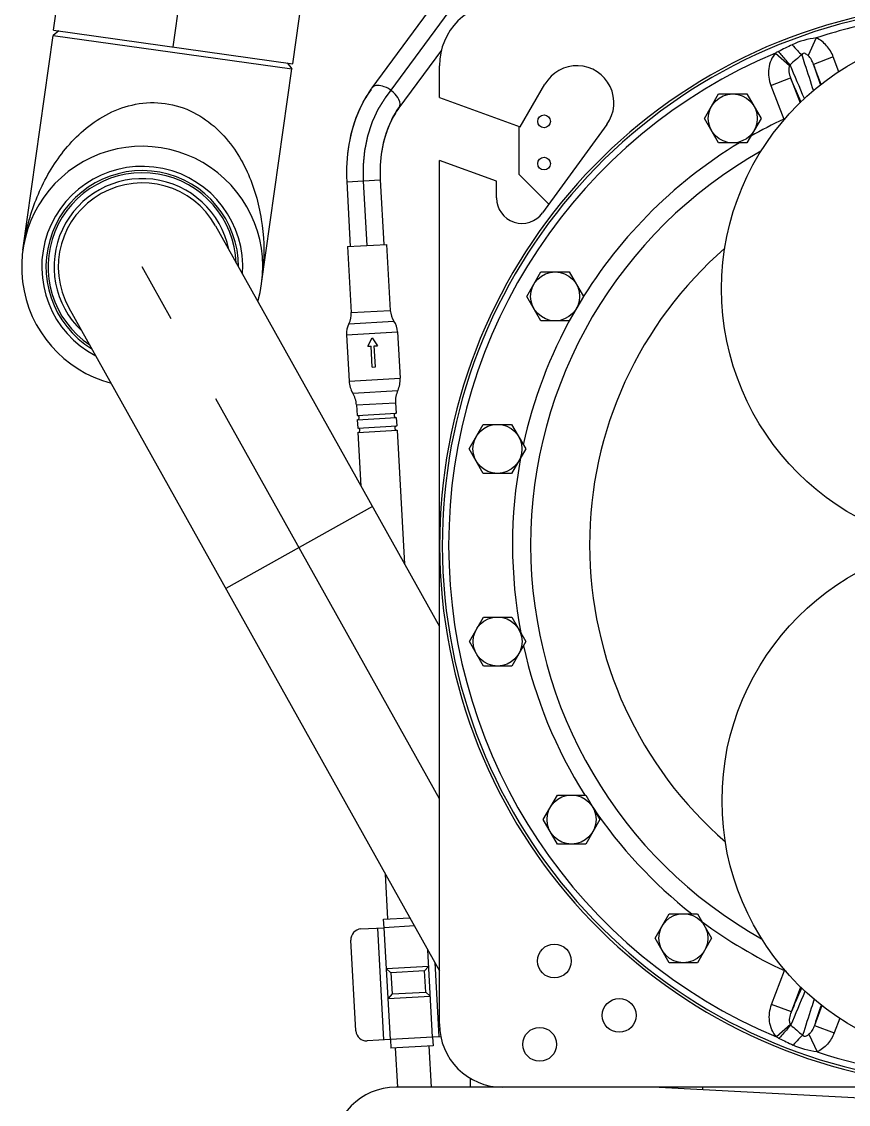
# Model space of a CAD drawing. Header units: millimetres. Extents: x 0 to 10500, y 0 to 7425.
# Drawn here: x 6024 to 6415, y 5025 to 5537 of the extents above; entities that cross this region are included whole.
import ezdxf

# ---------------------------------------------------------------- set-up
doc = ezdxf.new("R2010")
doc.units = ezdxf.units.MM
doc.header["$LTSCALE"] = 577.5
doc.linetypes.add('CENTER', pattern=[0.6, 0.375, -0.075, 0.075, -0.075])
doc.layers.get('0').update_dxf_attribs({"linetype": 'CONTINUOUS'})
for name, color, linetype in [('02___PRT_ALL_AXES', 7, 'CONTINUOUS'), ('AXES', 7, 'CONTINUOUS'), ('CENTER_LINE', 7, 'CONTINUOUS'), ('DEFAULT_1', 7, 'CENTER'), ('DTM_AXES', 7, 'CONTINUOUS')]:
    doc.layers.add(name, color=color, linetype=linetype)

msp = doc.modelspace()

# ---------------------------------------------------------------- linework, layer by layer
at = {"color": 7, "linetype": 'Continuous'}
for p, q in [((6247.56, 5583.97), (6189.92, 5505.72)), ((6041.97, 5532.64), (6039.15, 5530.51)), ((6039.15, 5530.51), (6152.04, 5514.65)), ((6399.9, 5529.3), (6396.1, 5520.95)), ((6222.77, 5523.55), (6202.7, 5496.31)), ((6380.75, 5522.17), (6387.33, 5516.26)), ((6408, 5520.36), (6398.65, 5516.81)), ((6410.66, 5513.35), (6408, 5520.36)), ((6149.91, 5517.47), (6152.04, 5514.65)), ((6402.26, 5507.32), (6398.65, 5516.81)), ((6378.48, 5506.82), (6387.82, 5510.37)), ((6387.82, 5510.37), (6392.31, 5498.55)), ((6378.48, 5506.82), (6384.54, 5490.85)), ((6202.63, 5496.5), (6202.57, 5496.42)), ((6202.7, 5496.31), (6203.1, 5497.15)), ((6384.54, 5490.85), (6385.3, 5491.13)), ((6384.73, 5490.45), (6384.54, 5490.85)), ((6193.84, 5462.02), (6177.99, 5461.13)), ((6193.83, 5462.24), (6195.54, 5431.64)), ((6177.97, 5461.44), (6179.69, 5430.75)), ((6115.98, 5440.43), (6221.8, 5251)), ((6046.68, 5401.72), (6221.8, 5088.25)), ((6188.03, 5383.55), (6190.05, 5387.57)), ((6190.05, 5387.57), (6192.52, 5383.8)), ((6188.03, 5383.55), (6189.52, 5383.63)), ((6190.08, 5373.65), (6189.52, 5383.63)), ((6191.02, 5383.72), (6192.52, 5383.8)), ((6191.58, 5373.73), (6191.02, 5383.72)), ((6190.08, 5373.65), (6191.58, 5373.73)), ((6190.11, 5307.73), (6120.81, 5269.02)), ((6184.67, 5108.03), (6195.65, 5108.64)), ((6198.61, 5055.73), (6195.65, 5108.64)), ((6195.61, 5055.56), (6192.65, 5108.48)), ((6182.36, 5059.82), (6179.95, 5102.76)), ((6218.58, 5056.84), (6216.27, 5098.14)), ((6216.71, 5090.29), (6196.74, 5089.17)), ((6198.85, 5087.29), (6196.74, 5089.17)), ((6214.82, 5088.18), (6198.85, 5087.29)), ((6214.82, 5088.18), (6216.71, 5090.29)), ((6215.38, 5078.2), (6214.82, 5088.18)), ((6219.61, 5092.17), (6221.57, 5057.01)), ((6378.86, 5072.35), (6384.9, 5088.33)), ((6384.9, 5088.33), (6385.08, 5088.73)), ((6385.64, 5088.05), (6384.9, 5088.33)), ((6198.85, 5087.29), (6199.41, 5077.3)), ((6199.41, 5077.3), (6215.38, 5078.2)), ((6215.38, 5078.2), (6217.49, 5076.31)), ((6388.21, 5068.82), (6392.67, 5080.64)), ((6199.41, 5077.3), (6197.52, 5075.2)), ((6197.52, 5075.2), (6217.49, 5076.31)), ((6388.21, 5068.82), (6378.86, 5072.35)), ((6402.63, 5071.88), (6399.05, 5062.39)), ((6387.73, 5062.92), (6381.16, 5057)), ((6411.05, 5065.87), (6408.4, 5058.86)), ((6396.5, 5058.25), (6400.31, 5049.9)), ((6399.05, 5062.39), (6408.4, 5058.86)), ((6198.61, 5055.73), (6187.63, 5055.11)), ((6222.6, 5057.07), (6218.58, 5056.84)), ((6236.3, 5037.57), (6236.3, 5033.17)), ((6325.65, 5033.17), (6201.3, 5033.17)), ((6325.65, 5033.17), (6478.3, 5025.17)), ((6346.3, 5032.09), (6346.3, 5033.17))]:
    msp.add_line(p, q, dxfattribs=at)
at = {"color": 3, "linetype": 'Continuous'}
for p, q in [((6259.3, 5487.52), (6259.3, 5464.87)), ((6259.3, 5464.87), (6273.49, 5450.68))]:
    msp.add_line(p, q, dxfattribs=at)
for centre in [(6271.3, 5489.87), (6271.3, 5469.87)]:
    msp.add_circle(centre, 3, dxfattribs=at)
at = {"color": 7, "linetype": 'Continuous'}
for centre in [(6276.15, 5092.88), (6306.8, 5067.17), (6269.21, 5053.49)]:
    msp.add_circle(centre, 8, dxfattribs=at)
for centre, radius, start, end in [((6478.3, 5289.67), 256.4, 101.2011, 78.8989), ((6478.3, 5289.67), 255.13, 101.2011, 78.8989), ((6478.3, 5289.67), 252.13, 101.2011, 108.1166), ((6515.86, 5258.63), 296.18, 115.4481, 116.8644), ((6478.3, 5289.67), 252.13, 112.7609, 247.3391), ((6399.74, 5487.89), 39.19, 116.872, 118.9862), ((6764.45, 5082.91), 574.6, 130.26371, 130.99171), ((-916.74, 2404.09), 7939.79, 22.95442, 23.080044), ((6230.9, 5475.54), 50.9, 143.626, 144.616), ((6233.92, 5474.45), 38.27, 143.6272, 144.8344), ((6478.3, 5289.67), 221.95, 114.9865, 119.5096), ((6478.3, 5289.67), 221.95, 121.0936, 149.7896), ((6478.3, 5289.67), 213.39, 119.3249, 240.7805), ((6081.33, 5421.08), 47.5, 355.8598, 242.518), ((6081.33, 5421.08), 45.5, 359.9105, 238.4672), ((6081.33, 5421.08), 39.69, 29.1889, 209.1889), ((6130.53, 5414.16), 106.68, 168.0507, 171.9991), ((6478.3, 5289.67), 185.53, 130.9169, 229.1812), ((6478.3, 5289.67), 221.95, 150.7119, 167.6899), ((6478.3, 5289.67), 221.95, 169.3054, 190.7973), ((6478.3, 5289.67), 221.95, 192.413, 212.2155), ((6478.3, 5289.67), 221.95, 213.9982, 231.8094), ((6478.3, 5289.67), 221.95, 233.408, 245.1135), ((6184.95, 5103.04), 5, 93.2032, 183.2032), ((-1367.43, 8350.76), 8423.66, 337.023561, 337.141912), ((6764.12, 5496.97), 574.65, 229.10832, 229.83626), ((6187.35, 5060.1), 5, 183.2032, 273.2032), ((6400.08, 5091.3), 39.18, 241.1135, 243.2283), ((6515.81, 5320.77), 296.18, 243.2356, 244.6519), ((6478.3, 5289.67), 252.13, 251.9834, 288.1166), ((6201.3, 5003.17), 30, 90, 180)]:
    msp.add_arc(centre, radius, start, end, dxfattribs=at)
for points in [[(6399.9, 5529.3), (6396, 5528.88), (6392.13, 5527.76), (6388.6, 5526.07)], [(6387.54, 5516.62), (6387.46, 5516.5), (6387.39, 5516.38), (6387.33, 5516.26)], [(6387.94, 5062.57), (6387.86, 5062.68), (6387.79, 5062.8), (6387.73, 5062.92)], [(6400.31, 5049.9), (6396.42, 5050.32), (6392.55, 5051.43), (6389.01, 5053.11)]]:
    msp.add_open_spline(points, degree=3, dxfattribs=at)
for points, knots in [([(6408, 5520.36), (6407.27, 5522.28), (6405.13, 5525.89), (6401.76, 5528.46), (6399.9, 5529.3)], [0, 0, 0, 0, 0.500426, 1, 1, 1, 1]), ([(6388.6, 5526.07), (6389.42, 5525.13), (6390.88, 5523.53), (6392.4, 5521.98), (6393.08, 5521.37)], [0, 0, 0, 0, 0.57879, 1, 1, 1, 1]), ([(6380.75, 5522.17), (6379.85, 5521.16), (6378.37, 5518.82), (6376.96, 5513.56), (6377.52, 5509.33), (6378.48, 5506.82)], [0, 0, 0, 0, 0.250663, 0.501562, 1, 1, 1, 1]), ([(6382.03, 5522.85), (6382.58, 5522.22), (6384.4, 5520.13), (6386.23, 5518.05), (6387.54, 5516.62)], [0, 0, 0, 0, 0.30175, 1, 1, 1, 1]), ([(6396.1, 5520.95), (6395.89, 5521.14), (6395.44, 5521.49), (6394.71, 5521.95), (6393.73, 5522.16), (6393.24, 5521.64), (6393.08, 5521.37)], [0, 0, 0, 0, 0.238753, 0.47606, 0.737052, 1, 1, 1, 1]), ([(6393.08, 5521.37), (6393.54, 5519.95), (6395.38, 5514.26), (6397.22, 5508.57), (6398.59, 5504.29)], [0, 0, 0, 0, 0.248717, 1, 1, 1, 1]), ([(6398.65, 5516.81), (6398.38, 5517.57), (6397.7, 5519.06), (6396.72, 5520.4), (6396.1, 5520.95)], [0, 0, 0, 0, 0.495284, 1, 1, 1, 1]), ([(6387.33, 5516.26), (6387.1, 5515.79), (6386.91, 5514.74), (6387.03, 5512.73), (6387.45, 5511.28), (6387.82, 5510.37)], [0, 0, 0, 0, 0.261066, 0.510874, 1, 1, 1, 1]), ([(6398.65, 5516.81), (6398.92, 5516), (6400, 5512.73), (6401.08, 5509.47), (6401.88, 5507.02)], [0, 0, 0, 0, 0.249291, 1, 1, 1, 1]), ([(6392.74, 5498.99), (6392.33, 5499.94), (6390.69, 5503.73), (6389.05, 5507.53), (6387.82, 5510.37)], [0, 0, 0, 0, 0.250749, 1, 1, 1, 1]), ([(6189.4, 5505.01), (6187.31, 5502.07), (6179.82, 5488.78), (6177.37, 5472.99), (6177.97, 5461.44)], [0, 0, 0, 0, 0.237514, 1, 1, 1, 1]), ([(6189.52, 5504.88), (6187.43, 5502.04), (6179.8, 5488.85), (6177.37, 5473.05), (6177.97, 5461.44)], [0, 0, 0, 0, 0.232359, 1, 1, 1, 1]), ([(6203.1, 5497.15), (6203.44, 5498.46), (6202.32, 5501.34), (6199.4, 5504.29), (6195.6, 5506.75), (6191.06, 5507.28), (6189.92, 5505.72)], [0, 0, 0, 0, 0.222462, 0.448704, 0.681719, 1, 1, 1, 1]), ([(6026.16, 5436.25), (6027.74, 5443.76), (6032.61, 5458.65), (6043.12, 5475.53), (6054.68, 5486.99), (6065.44, 5494.14), (6078.22, 5498.68), (6087.56, 5498.97), (6092.18, 5498.32)], [0, 0, 0, 0, 0.232344, 0.470405, 0.594258, 0.723133, 0.85863, 1, 1, 1, 1]), ([(6092.18, 5498.32), (6096.81, 5497.67), (6105.7, 5494.82), (6116.73, 5486.93), (6125.11, 5477.1), (6133.07, 5462.9), (6138.51, 5443.77), (6139.09, 5428.11), (6138.54, 5420.46)], [0, 0, 0, 0, 0.14137, 0.276867, 0.405742, 0.529595, 0.767656, 1, 1, 1, 1]), ([(6202.7, 5496.31), (6201.11, 5494.15), (6195.18, 5483.8), (6193.34, 5471.42), (6193.83, 5462.24)], [0, 0, 0, 0, 0.2252, 1, 1, 1, 1]), ([(6202.57, 5496.42), (6200.98, 5494.15), (6195.19, 5483.7), (6193.35, 5471.34), (6193.83, 5462.24)], [0, 0, 0, 0, 0.233223, 1, 1, 1, 1]), ([(6388.21, 5068.82), (6388.61, 5069.76), (6390.25, 5073.56), (6391.88, 5077.35), (6393.1, 5080.2)], [0, 0, 0, 0, 0.249287, 1, 1, 1, 1]), ([(6398.97, 5074.92), (6398.51, 5073.48), (6396.68, 5067.79), (6394.86, 5062.09), (6393.49, 5057.82)], [0, 0, 0, 0, 0.251378, 1, 1, 1, 1]), ([(6381.16, 5057), (6380.25, 5058.01), (6378.77, 5060.35), (6377.35, 5065.61), (6377.91, 5069.83), (6378.86, 5072.35)], [0, 0, 0, 0, 0.250664, 0.501562, 1, 1, 1, 1]), ([(6387.73, 5062.92), (6387.49, 5063.39), (6387.3, 5064.44), (6387.42, 5066.45), (6387.84, 5067.9), (6388.21, 5068.82)], [0, 0, 0, 0, 0.26107, 0.510877, 1, 1, 1, 1]), ([(6402.26, 5072.18), (6401.99, 5071.36), (6400.92, 5068.1), (6399.85, 5064.84), (6399.05, 5062.39)], [0, 0, 0, 0, 0.250737, 1, 1, 1, 1]), ([(6387.94, 5062.57), (6387.6, 5062.19), (6385.75, 5060.13), (6383.92, 5058.04), (6382.43, 5056.33)], [0, 0, 0, 0, 0.181497, 1, 1, 1, 1]), ([(6393.49, 5057.82), (6392.8, 5057.22), (6391.29, 5055.66), (6389.84, 5054.06), (6389.01, 5053.11)], [0, 0, 0, 0, 0.42121, 1, 1, 1, 1]), ([(6396.5, 5058.25), (6396.29, 5058.06), (6395.85, 5057.71), (6395.12, 5057.25), (6394.14, 5057.04), (6393.65, 5057.55), (6393.49, 5057.82)], [0, 0, 0, 0, 0.238753, 0.476061, 0.737054, 1, 1, 1, 1]), ([(6399.05, 5062.39), (6398.78, 5061.63), (6398.1, 5060.14), (6397.12, 5058.8), (6396.5, 5058.25)], [0, 0, 0, 0, 0.495284, 1, 1, 1, 1]), ([(6408.4, 5058.86), (6407.68, 5056.94), (6405.54, 5053.33), (6402.18, 5050.75), (6400.31, 5049.9)], [0, 0, 0, 0, 0.500426, 1, 1, 1, 1])]:
    msp.add_open_spline(points, degree=3, knots=knots, dxfattribs=at)
at = {"layer": '02___PRT_ALL_AXES', "color": 7, "linetype": 'Continuous'}
for p, q in [((6024.88, 5429.01), (6039.15, 5530.51)), ((6137.77, 5413.15), (6152.04, 5514.65)), ((6347.11, 5491.27), (6353.8, 5502.86)), ((6353.8, 5502.86), (6367.18, 5502.86)), ((6367.18, 5502.86), (6373.86, 5491.27)), ((6353.8, 5479.69), (6347.11, 5491.27)), ((6373.86, 5491.27), (6367.18, 5479.69)), ((6367.18, 5479.69), (6353.8, 5479.69)), ((6263.11, 5407.13), (6269.8, 5418.71)), ((6269.8, 5418.71), (6283.18, 5418.71)), ((6283.18, 5418.71), (6289.86, 5407.13)), ((6269.8, 5395.54), (6263.11, 5407.13)), ((6289.86, 5407.13), (6283.18, 5395.54)), ((6283.18, 5395.54), (6269.8, 5395.54)), ((6235.87, 5335.02), (6242.56, 5346.61)), ((6242.56, 5346.61), (6255.93, 5346.61)), ((6255.93, 5346.61), (6262.62, 5335.02)), ((6242.56, 5323.44), (6235.87, 5335.02)), ((6262.62, 5335.02), (6255.93, 5323.44)), ((6255.93, 5323.44), (6242.56, 5323.44)), ((6235.95, 5243.92), (6242.64, 5255.5)), ((6242.64, 5255.5), (6256.01, 5255.5)), ((6256.01, 5255.5), (6262.7, 5243.92)), ((6242.64, 5232.33), (6235.95, 5243.92)), ((6262.7, 5243.92), (6256.01, 5232.33)), ((6256.01, 5232.33), (6242.64, 5232.33)), ((6270.89, 5159.78), (6277.57, 5171.36)), ((6277.57, 5171.36), (6290.95, 5171.36)), ((6290.95, 5171.36), (6297.64, 5159.78)), ((6277.57, 5148.19), (6270.89, 5159.78)), ((6297.64, 5159.78), (6290.95, 5148.19)), ((6290.95, 5148.19), (6277.57, 5148.19)), ((6323.75, 5103.68), (6330.43, 5115.26)), ((6330.43, 5115.26), (6343.81, 5115.26)), ((6343.81, 5115.26), (6350.5, 5103.68)), ((6330.43, 5092.1), (6323.75, 5103.68)), ((6350.5, 5103.68), (6343.81, 5092.1)), ((6343.81, 5092.1), (6330.43, 5092.1))]:
    msp.add_line(p, q, dxfattribs=at)
for centre in [(6360.49, 5491.27), (6276.49, 5407.13), (6249.24, 5335.02), (6249.32, 5243.92), (6284.26, 5159.78), (6337.12, 5103.68)]:
    msp.add_circle(centre, 11.58, dxfattribs=at)
for radius, start, end in [(57, 343.3176, 255.0602), (44.5, 2.2961, 236.0815)]:
    msp.add_arc((6081.33, 5421.08), radius, start, end, dxfattribs=at)
at = {"layer": 'AXES', "color": 7, "linetype": 'Continuous'}
for p, q in [((6221.8, 5501.17), (6221.8, 5516.17)), ((6260, 5487.26), (6271.64, 5507.42)), ((6221.8, 5501.17), (6260, 5487.26)), ((6300.94, 5488.37), (6270.5, 5446.57)), ((6221.8, 5063.17), (6221.8, 5471.37)), ((6248.8, 5461.55), (6221.8, 5471.37)), ((6248.8, 5453.64), (6248.8, 5461.55)), ((6178.38, 5430.68), (6196.84, 5431.71)), ((6196.84, 5431.71), (6198.59, 5400.46)), ((6178.38, 5430.68), (6180.13, 5399.43)), ((6180.13, 5399.43), (6198.59, 5400.46)), ((6178.99, 5394.21), (6200.31, 5395.4)), ((6177.86, 5388.99), (6202.02, 5390.34)), ((6202.02, 5390.34), (6203.25, 5368.38)), ((6177.86, 5388.99), (6179.09, 5367.02)), ((6179.09, 5367.02), (6203.25, 5368.38)), ((6180.83, 5361.41), (6202.14, 5362.6)), ((6182.57, 5355.8), (6201.03, 5356.83)), ((6182.57, 5355.8), (6182.85, 5350.81)), ((6201.03, 5356.83), (6201.31, 5351.84)), ((6182.85, 5350.81), (6201.31, 5351.84)), ((6182.96, 5348.81), (6201.43, 5349.84)), ((6201.43, 5349.84), (6201.65, 5345.85)), ((6182.96, 5348.81), (6183.19, 5344.82)), ((6183.19, 5344.82), (6201.65, 5345.85)), ((6183.3, 5342.82), (6201.76, 5343.85)), ((6183.3, 5342.82), (6184.72, 5317.37)), ((6201.76, 5343.85), (6205.3, 5280.53)), ((6197.49, 5112.75), (6196.3, 5133.88)), ((6195.43, 5112.64), (6207.79, 5113.33)), ((6195.65, 5108.64), (6195.43, 5112.64)), ((6209.96, 5109.44), (6195.65, 5108.64)), ((6218.58, 5056.84), (6198.61, 5055.73)), ((6198.61, 5055.73), (6198.83, 5051.73)), ((6218.8, 5052.85), (6198.83, 5051.73)), ((6216.74, 5052.73), (6217.84, 5033.17)), ((6218.58, 5056.84), (6218.8, 5052.85)), ((6200.9, 5051.85), (6201.94, 5033.17)), ((6630.95, 5033.17), (6325.65, 5033.17))]:
    msp.add_line(p, q, dxfattribs=at)
for centre in [(6478.19, 5410.67), (6478.4, 5168.67)]:
    msp.add_circle(centre, 123, dxfattribs=at)
for centre, radius, start, end in [((6251.8, 5516.17), 30, 90, 180), ((6286.8, 5498.67), 17.5, 323.9285, 150), ((6260.8, 5453.64), 12, 180, 323.9285), ((6208.58, 5401.02), 10, 183.2032, 214.194), ((6170.15, 5398.87), 10, 332.2124, 3.2032), ((6192.03, 5389.78), 10, 3.2032, 34.194), ((6187.84, 5389.55), 10, 152.2124, 183.2032), ((6191.17, 5367.7), 12.1, 183.2032, 211.3156), ((6191.17, 5367.7), 12.1, 335.0908, 3.2032), ((6170.49, 5355.12), 12.1, 3.2032, 31.3156), ((6213.12, 5357.51), 12.1, 155.0908, 183.2032), ((6182.91, 5349.81), 1, 273.2032, 93.2032), ((6201.37, 5350.84), 1, 93.2032, 273.2032), ((6183.24, 5343.82), 1, 273.2032, 93.2032), ((6201.7, 5344.85), 1, 93.2032, 273.2032), ((6251.8, 5063.17), 30, 180, 270)]:
    msp.add_arc(centre, radius, start, end, dxfattribs=at)
at = {"layer": 'CENTER_LINE', "color": 7, "linetype": 'Continuous'}
for p, q in [((6039.35, 5533.01), (6047.84, 5593.42)), ((6152.53, 5517.1), (6161.02, 5577.51)), ((6039.35, 5533.01), (6152.53, 5517.1))]:
    msp.add_line(p, q, dxfattribs=at)
at = {"layer": 'CENTER_LINE', "color": 2, "linetype": 'CENTER'}
msp.add_line((6095.94, 5525.06), (6103.39, 5578.04), dxfattribs=at)
at = {"layer": 'DEFAULT_1', "color": 2, "linetype": 'CENTER'}
for p, q in [((6196.31, 5501.01), (6257.41, 5583.97)), ((6187.61, 5431.2), (6185.91, 5461.57)), ((6221.8, 5169.63), (6081.33, 5421.08))]:
    msp.add_line(p, q, dxfattribs=at)
msp.add_open_spline([(6185.91, 5461.57), (6185.91, 5462.03), (6185.9, 5462.93), (6185.9, 5464.07), (6185.89, 5464.97), (6185.89, 5465.65), (6185.88, 5466.33), (6185.88, 5467.01), (6185.88, 5467.58), (6185.88, 5467.98), (6185.87, 5468.2), (6185.87, 5468.37), (6185.87, 5468.54), (6185.87, 5468.67), (6185.87, 5468.76), (6185.87, 5468.79), (6185.87, 5468.82), (6185.87, 5468.85), (6185.88, 5468.9), (6185.88, 5468.97), (6185.89, 5469.08), (6185.91, 5469.22), (6185.93, 5469.44), (6185.96, 5469.72), (6185.99, 5470.06), (6186.03, 5470.5), (6186.08, 5471.06), (6186.15, 5471.73), (6186.21, 5472.4), (6186.28, 5473.07), (6186.34, 5473.74), (6186.39, 5474.3), (6186.44, 5474.75), (6186.47, 5475.08), (6186.49, 5475.36), (6186.52, 5475.58), (6186.53, 5475.72), (6186.54, 5475.83), (6186.55, 5475.9), (6186.55, 5475.95), (6186.55, 5475.98), (6186.56, 5476.01), (6186.57, 5476.04), (6186.58, 5476.13), (6186.61, 5476.25), (6186.64, 5476.42), (6186.68, 5476.58), (6186.72, 5476.8), (6186.8, 5477.19), (6186.91, 5477.74), (6187.05, 5478.4), (6187.18, 5479.06), (6187.32, 5479.72), (6187.45, 5480.38), (6187.56, 5480.94), (6187.65, 5481.38), (6187.72, 5481.71), (6187.79, 5482.04), (6187.84, 5482.31), (6187.89, 5482.53), (6187.92, 5482.67), (6187.94, 5482.78), (6187.96, 5482.87), (6187.97, 5482.93), (6187.98, 5482.98), (6187.99, 5483.01), (6187.99, 5483.03), (6188, 5483.05), (6188, 5483.08), (6188.02, 5483.12), (6188.04, 5483.18), (6188.06, 5483.26), (6188.1, 5483.36), (6188.14, 5483.49), (6188.2, 5483.69), (6188.28, 5483.94), (6188.38, 5484.25), (6188.48, 5484.55), (6188.61, 5484.96), (6188.78, 5485.46), (6188.97, 5486.07), (6189.17, 5486.68), (6189.36, 5487.29), (6189.56, 5487.9), (6189.72, 5488.4), (6189.84, 5488.76), (6189.9, 5488.96), (6189.95, 5489.11), (6190, 5489.26), (6190.04, 5489.38), (6190.06, 5489.45), (6190.07, 5489.49), (6190.08, 5489.51), (6190.09, 5489.54), (6190.11, 5489.58), (6190.14, 5489.64), (6190.18, 5489.73), (6190.24, 5489.85), (6190.33, 5490.04), (6190.43, 5490.28), (6190.57, 5490.56), (6190.74, 5490.95), (6190.96, 5491.42), (6191.22, 5491.99), (6191.49, 5492.56), (6191.75, 5493.14), (6192.01, 5493.71), (6192.23, 5494.18), (6192.41, 5494.56), (6192.54, 5494.85), (6192.65, 5495.09), (6192.74, 5495.28), (6192.79, 5495.4), (6192.84, 5495.49), (6192.86, 5495.55), (6192.88, 5495.59), (6192.89, 5495.62), (6192.91, 5495.64), (6192.92, 5495.66), (6192.95, 5495.71), (6192.98, 5495.76), (6193.04, 5495.84), (6193.1, 5495.95), (6193.18, 5496.08), (6193.29, 5496.24), (6193.48, 5496.54), (6193.75, 5496.96), (6194.07, 5497.47), (6194.39, 5497.97), (6194.71, 5498.48), (6195.13, 5499.16), (6195.67, 5500), (6196.09, 5500.68), (6196.31, 5501.01)], degree=3, knots=[0, 0, 0, 0, 0.03125, 0.0625, 0.078125, 0.09375, 0.109375, 0.125, 0.140625, 0.148438, 0.152344, 0.15625, 0.160156, 0.164062, 0.165039, 0.166016, 0.166504, 0.166992, 0.167969, 0.169922, 0.171875, 0.175781, 0.179688, 0.1875, 0.195312, 0.203125, 0.21875, 0.234375, 0.25, 0.265625, 0.28125, 0.296875, 0.304688, 0.3125, 0.320312, 0.324219, 0.328125, 0.330078, 0.332031, 0.333008, 0.333496, 0.333984, 0.334961, 0.335938, 0.339844, 0.34375, 0.347656, 0.351562, 0.359375, 0.375, 0.390625, 0.40625, 0.421875, 0.4375, 0.453125, 0.460938, 0.46875, 0.476562, 0.484375, 0.488281, 0.492188, 0.494141, 0.496094, 0.498047, 0.499023, 0.499512, 0.5, 0.500488, 0.500977, 0.501953, 0.503906, 0.505859, 0.507812, 0.511719, 0.515625, 0.523438, 0.53125, 0.539062, 0.546875, 0.5625, 0.578125, 0.59375, 0.609375, 0.625, 0.640625, 0.648438, 0.652344, 0.65625, 0.660156, 0.664062, 0.665039, 0.666016, 0.666504, 0.666992, 0.667969, 0.669922, 0.671875, 0.675781, 0.679688, 0.6875, 0.695312, 0.703125, 0.71875, 0.734375, 0.75, 0.765625, 0.78125, 0.796875, 0.804688, 0.8125, 0.820312, 0.824219, 0.828125, 0.830078, 0.832031, 0.833008, 0.833496, 0.833984, 0.834961, 0.835938, 0.837891, 0.839844, 0.84375, 0.847656, 0.851562, 0.859375, 0.875, 0.890625, 0.90625, 0.921875, 0.9375, 0.96875, 1, 1, 1, 1], dxfattribs=at)
at = {"layer": 'DTM_AXES', "color": 7, "linetype": 'Continuous'}
msp.add_arc((6081.33, 5421.08), 41.7, 11.3444, 226.6309, dxfattribs=at)

doc.saveas('drawing.dxf')
